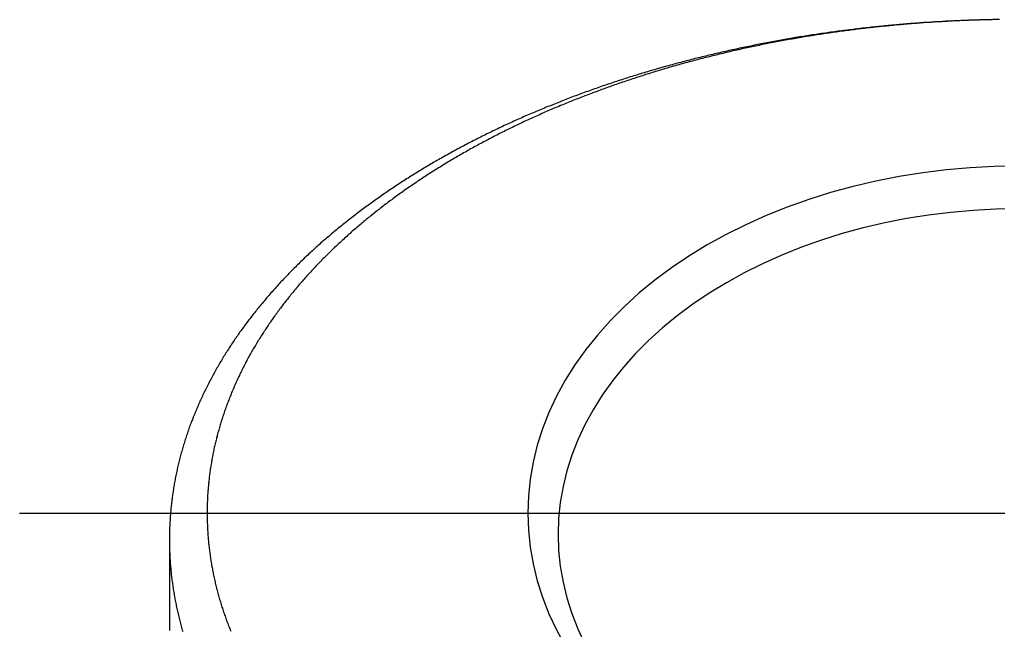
# Model space of a CAD drawing. Extents: x -9.8 to 79.6, y -19.1 to 54.9.
# Drawn here: x 53.16 to 66.13, y 44.81 to 52.91 of the extents above; entities that cross this region are included whole.
import ezdxf

# ---------------------------------------------------------------- set-up
doc = ezdxf.new("R2010")
doc.units = 0
doc.linetypes.add('CENTER', pattern=[50.8, 31.75, -6.35, 6.35, -6.35])
doc.layers.get('0').update_dxf_attribs({"linetype": 'CONTINUOUS'})
doc.layers.add('CENTER', color=1, linetype='CENTER')

msp = doc.modelspace()

# ---------------------------------------------------------------- linework, layer by layer
at = {"color": 7, "linetype": 'CONTINUOUS'}
msp.add_line((55.149, 46.015), (55.149, 44.813), dxfattribs=at)
at = {"color": 7}
for points in [[(66.138, 52.908, 0), (66.113, 52.907, 0), (66.088, 52.907, 0), (66.063, 52.907, 0), (66.038, 52.906, 0), (66.013, 52.906, 0), (65.988, 52.905, 0), (65.963, 52.904, 0), (65.939, 52.904, 0), (65.914, 52.903, 0), (65.889, 52.903, 0), (65.864, 52.902, 0), (65.839, 52.901, 0), (65.814, 52.9, 0), (65.789, 52.899, 0), (65.764, 52.899, 0), (65.74, 52.898, 0), (65.715, 52.897, 0), (65.69, 52.896, 0), (65.665, 52.895, 0), (65.64, 52.894, 0), (65.615, 52.893, 0), (65.591, 52.892, 0), (65.566, 52.891, 0), (65.541, 52.889, 0), (65.516, 52.888, 0), (65.491, 52.887, 0), (65.466, 52.886, 0), (65.442, 52.885, 0), (65.417, 52.883, 0), (65.392, 52.882, 0), (65.367, 52.88, 0), (65.342, 52.879, 0), (65.317, 52.878, 0), (65.293, 52.876, 0), (65.268, 52.875, 0), (65.243, 52.873, 0), (65.218, 52.871, 0), (65.194, 52.87, 0), (65.169, 52.868, 0), (65.144, 52.867, 0), (65.119, 52.865, 0), (65.094, 52.863, 0), (65.07, 52.861, 0), (65.045, 52.859, 0), (65.02, 52.858, 0), (64.996, 52.856, 0), (64.971, 52.854, 0), (64.946, 52.852, 0), (64.921, 52.85, 0), (64.897, 52.848, 0), (64.872, 52.846, 0), (64.847, 52.844, 0), (64.822, 52.842, 0), (64.798, 52.839, 0), (64.773, 52.837, 0), (64.748, 52.835, 0), (64.724, 52.833, 0), (64.699, 52.83, 0), (64.674, 52.828, 0), (64.65, 52.826, 0), (64.625, 52.823, 0), (64.6, 52.821, 0), (64.576, 52.818, 0), (64.551, 52.816, 0), (64.526, 52.813, 0), (64.502, 52.811, 0), (64.477, 52.808, 0), (64.453, 52.806, 0), (64.428, 52.803, 0), (64.403, 52.8, 0), (64.379, 52.797, 0), (64.354, 52.795, 0), (64.33, 52.792, 0), (64.305, 52.789, 0), (64.281, 52.786, 0), (64.256, 52.783, 0), (64.231, 52.78, 0), (64.207, 52.777, 0), (64.182, 52.774, 0), (64.158, 52.771, 0), (64.133, 52.768, 0), (64.109, 52.765, 0), (64.084, 52.762, 0), (64.06, 52.759, 0), (64.035, 52.756, 0), (64.011, 52.752, 0), (63.986, 52.749, 0), (63.962, 52.746, 0), (63.938, 52.742, 0), (63.913, 52.739, 0), (63.889, 52.736, 0), (63.864, 52.732, 0), (63.84, 52.729, 0), (63.816, 52.725, 0), (63.791, 52.722, 0), (63.767, 52.718, 0), (63.742, 52.715, 0), (63.718, 52.711, 0), (63.694, 52.707, 0), (63.669, 52.704, 0), (63.645, 52.7, 0), (63.621, 52.696, 0), (63.596, 52.692, 0), (63.572, 52.688, 0), (63.548, 52.684, 0), (63.523, 52.681, 0), (63.499, 52.677, 0), (63.475, 52.673, 0), (63.451, 52.669, 0), (63.427, 52.665, 0), (63.402, 52.66, 0), (63.378, 52.656, 0), (63.354, 52.652, 0), (63.33, 52.648, 0), (63.306, 52.644, 0), (63.281, 52.64, 0), (63.257, 52.635, 0), (63.233, 52.631, 0), (63.209, 52.627, 0), (63.185, 52.622, 0), (63.161, 52.618, 0), (63.137, 52.613, 0), (63.113, 52.609, 0), (63.089, 52.604, 0), (63.065, 52.6, 0), (63.04, 52.595, 0), (63.016, 52.591, 0), (62.992, 52.586, 0), (62.968, 52.581, 0), (62.944, 52.577, 0), (62.92, 52.572, 0), (62.896, 52.567, 0), (62.873, 52.562, 0), (62.849, 52.557, 0), (62.825, 52.552, 0), (62.801, 52.547, 0), (62.777, 52.542, 0), (62.753, 52.538, 0), (62.729, 52.532, 0), (62.705, 52.527, 0), (62.681, 52.522, 0), (62.657, 52.517, 0), (62.634, 52.512, 0), (62.61, 52.507, 0), (62.586, 52.502, 0), (62.562, 52.496, 0), (62.538, 52.491, 0), (62.515, 52.486, 0), (62.491, 52.48, 0), (62.467, 52.475, 0), (62.444, 52.469, 0), (62.42, 52.464, 0), (62.396, 52.458, 0), (62.373, 52.453, 0), (62.349, 52.447, 0), (62.325, 52.442, 0), (62.302, 52.436, 0), (62.278, 52.43, 0), (62.255, 52.425, 0), (62.231, 52.419, 0), (62.207, 52.413, 0), (62.184, 52.407, 0), (62.16, 52.401, 0), (62.137, 52.396, 0), (62.113, 52.39, 0), (62.09, 52.384, 0), (62.066, 52.378, 0), (62.043, 52.372, 0), (62.02, 52.366, 0), (61.996, 52.36, 0), (61.973, 52.353, 0), (61.949, 52.347, 0), (61.926, 52.341, 0), (61.903, 52.335, 0), (61.879, 52.329, 0), (61.856, 52.322, 0), (61.833, 52.316, 0), (61.809, 52.31, 0), (61.786, 52.303, 0), (61.763, 52.297, 0), (61.74, 52.291, 0), (61.717, 52.284, 0), (61.693, 52.278, 0), (61.67, 52.271, 0), (61.647, 52.264, 0), (61.624, 52.258, 0), (61.601, 52.251, 0), (61.578, 52.244, 0), (61.554, 52.238, 0), (61.531, 52.231, 0), (61.508, 52.224, 0), (61.485, 52.217, 0), (61.462, 52.21, 0), (61.439, 52.203, 0), (61.416, 52.197, 0), (61.393, 52.19, 0), (61.37, 52.183, 0), (61.348, 52.175, 0), (61.325, 52.168, 0), (61.302, 52.161, 0), (61.279, 52.154, 0), (61.256, 52.147, 0), (61.233, 52.14, 0), (61.211, 52.133, 0), (61.188, 52.125, 0), (61.165, 52.118, 0), (61.142, 52.111, 0), (61.12, 52.103, 0), (61.097, 52.096, 0), (61.074, 52.088, 0), (61.051, 52.081, 0), (61.029, 52.073, 0), (61.006, 52.066, 0), (60.984, 52.058, 0), (60.961, 52.051, 0), (60.938, 52.043, 0), (60.916, 52.035, 0), (60.893, 52.028, 0), (60.871, 52.02, 0), (60.848, 52.012, 0), (60.826, 52.004, 0), (60.803, 51.996, 0), (60.781, 51.989, 0), (60.759, 51.98, 0), (60.736, 51.973, 0), (60.714, 51.965, 0), (60.692, 51.956, 0), (60.669, 51.949, 0), (60.647, 51.94, 0), (60.625, 51.932, 0), (60.603, 51.924, 0), (60.58, 51.916, 0), (60.558, 51.908, 0), (60.536, 51.899, 0), (60.514, 51.891, 0), (60.492, 51.883, 0), (60.47, 51.874, 0), (60.448, 51.866, 0), (60.426, 51.858, 0), (60.404, 51.849, 0), (60.382, 51.84, 0), (60.36, 51.832, 0), (60.338, 51.823, 0), (60.316, 51.815, 0), (60.294, 51.806, 0), (60.272, 51.797, 0), (60.25, 51.789, 0), (60.228, 51.78, 0), (60.206, 51.771, 0), (60.185, 51.762, 0), (60.163, 51.754, 0), (60.141, 51.745, 0), (60.12, 51.736, 0), (60.098, 51.727, 0), (60.076, 51.718, 0), (60.055, 51.709, 0), (60.033, 51.7, 0), (60.011, 51.691, 0), (59.99, 51.681, 0), (59.968, 51.672, 0), (59.947, 51.663, 0), (59.925, 51.654, 0), (59.904, 51.645, 0), (59.883, 51.635, 0), (59.861, 51.626, 0), (59.84, 51.617, 0), (59.819, 51.607, 0), (59.797, 51.598, 0), (59.776, 51.588, 0), (59.755, 51.579, 0), (59.734, 51.569, 0), (59.712, 51.56, 0), (59.691, 51.55, 0), (59.67, 51.54, 0), (59.649, 51.531, 0), (59.628, 51.521, 0), (59.607, 51.511, 0), (59.586, 51.502, 0), (59.565, 51.492, 0), (59.544, 51.482, 0), (59.523, 51.472, 0), (59.502, 51.462, 0), (59.481, 51.452, 0), (59.461, 51.442, 0), (59.44, 51.432, 0), (59.419, 51.422, 0), (59.398, 51.412, 0), (59.378, 51.402, 0), (59.357, 51.392, 0), (59.337, 51.382, 0), (59.316, 51.372, 0), (59.295, 51.361, 0), (59.275, 51.351, 0), (59.254, 51.341, 0), (59.234, 51.33, 0), (59.213, 51.32, 0), (59.193, 51.31, 0), (59.173, 51.299, 0), (59.152, 51.289, 0), (59.132, 51.278, 0), (59.112, 51.268, 0), (59.092, 51.257, 0), (59.071, 51.247, 0), (59.051, 51.236, 0), (59.031, 51.225, 0), (59.011, 51.215, 0), (58.991, 51.204, 0), (58.971, 51.193, 0), (58.951, 51.182, 0), (58.931, 51.172, 0), (58.911, 51.161, 0), (58.891, 51.15, 0), (58.871, 51.139, 0), (58.852, 51.128, 0), (58.832, 51.117, 0), (58.812, 51.106, 0), (58.792, 51.095, 0), (58.773, 51.084, 0), (58.753, 51.072, 0), (58.733, 51.061, 0), (58.714, 51.05, 0), (58.694, 51.039, 0), (58.675, 51.028, 0), (58.655, 51.017, 0), (58.636, 51.005, 0), (58.617, 50.994, 0), (58.597, 50.982, 0), (58.578, 50.971, 0), (58.559, 50.96, 0), (58.539, 50.948, 0), (58.52, 50.937, 0), (58.501, 50.925, 0), (58.482, 50.913, 0), (58.463, 50.902, 0), (58.444, 50.89, 0), (58.425, 50.879, 0), (58.406, 50.867, 0), (58.387, 50.855, 0), (58.368, 50.843, 0), (58.349, 50.832, 0), (58.331, 50.82, 0), (58.312, 50.808, 0), (58.293, 50.796, 0), (58.274, 50.784, 0), (58.256, 50.772, 0), (58.237, 50.76, 0), (58.219, 50.748, 0), (58.2, 50.736, 0), (58.182, 50.724, 0), (58.163, 50.712, 0), (58.145, 50.7, 0), (58.126, 50.688, 0), (58.108, 50.675, 0), (58.09, 50.663, 0), (58.072, 50.651, 0), (58.053, 50.639, 0), (58.035, 50.626, 0), (58.017, 50.614, 0), (57.999, 50.602, 0), (57.981, 50.589, 0), (57.963, 50.577, 0), (57.945, 50.564, 0), (57.927, 50.552, 0), (57.909, 50.539, 0), (57.892, 50.526, 0), (57.874, 50.514, 0), (57.856, 50.501, 0), (57.839, 50.489, 0), (57.821, 50.476, 0), (57.803, 50.463, 0), (57.786, 50.45, 0), (57.768, 50.438, 0), (57.751, 50.425, 0), (57.733, 50.412, 0), (57.716, 50.399, 0), (57.699, 50.386, 0), (57.681, 50.373, 0), (57.664, 50.36, 0), (57.647, 50.347, 0), (57.63, 50.334, 0), (57.613, 50.321, 0), (57.596, 50.308, 0), (57.579, 50.295, 0), (57.562, 50.282, 0), (57.545, 50.268, 0), (57.528, 50.255, 0), (57.511, 50.242, 0), (57.494, 50.229, 0), (57.477, 50.215, 0), (57.461, 50.202, 0), (57.444, 50.188, 0), (57.428, 50.175, 0), (57.411, 50.162, 0), (57.395, 50.148, 0), (57.378, 50.135, 0), (57.362, 50.121, 0), (57.345, 50.108, 0), (57.329, 50.094, 0), (57.313, 50.08, 0), (57.297, 50.067, 0), (57.28, 50.053, 0), (57.264, 50.039, 0), (57.248, 50.026, 0), (57.232, 50.012, 0), (57.216, 49.998, 0), (57.2, 49.984, 0), (57.184, 49.97, 0), (57.168, 49.956, 0), (57.153, 49.943, 0), (57.137, 49.929, 0), (57.121, 49.915, 0), (57.106, 49.901, 0), (57.09, 49.887, 0), (57.075, 49.873, 0), (57.059, 49.858, 0), (57.044, 49.844, 0), (57.028, 49.83, 0), (57.013, 49.816, 0), (56.998, 49.802, 0), (56.982, 49.788, 0), (56.967, 49.773, 0), (56.952, 49.759, 0), (56.937, 49.745, 0), (56.922, 49.73, 0), (56.907, 49.716, 0), (56.892, 49.701, 0), (56.877, 49.687, 0), (56.862, 49.672, 0), (56.847, 49.658, 0), (56.833, 49.643, 0), (56.818, 49.629, 0), (56.803, 49.614, 0), (56.789, 49.6, 0), (56.774, 49.585, 0), (56.76, 49.57, 0), (56.745, 49.556, 0), (56.731, 49.541, 0), (56.717, 49.526, 0), (56.703, 49.511, 0), (56.688, 49.496, 0), (56.674, 49.481, 0), (56.66, 49.467, 0), (56.646, 49.452, 0), (56.632, 49.437, 0), (56.618, 49.422, 0), (56.604, 49.407, 0), (56.59, 49.392, 0), (56.577, 49.377, 0), (56.563, 49.362, 0), (56.549, 49.346, 0), (56.536, 49.331, 0), (56.522, 49.316, 0), (56.509, 49.301, 0), (56.495, 49.286, 0), (56.482, 49.27, 0), (56.469, 49.255, 0), (56.455, 49.24, 0), (56.442, 49.224, 0), (56.429, 49.209, 0), (56.416, 49.194, 0), (56.403, 49.178, 0), (56.39, 49.163, 0), (56.377, 49.147, 0), (56.364, 49.132, 0), (56.351, 49.116, 0), (56.339, 49.101, 0), (56.326, 49.085, 0), (56.313, 49.069, 0), (56.301, 49.054, 0), (56.288, 49.038, 0), (56.276, 49.023, 0), (56.263, 49.007, 0), (56.251, 48.991, 0), (56.239, 48.975, 0), (56.226, 48.959, 0), (56.214, 48.944, 0), (56.202, 48.928, 0), (56.19, 48.912, 0), (56.178, 48.896, 0), (56.166, 48.88, 0), (56.154, 48.864, 0), (56.143, 48.848, 0), (56.131, 48.832, 0), (56.119, 48.816, 0), (56.108, 48.8, 0), (56.096, 48.784, 0), (56.084, 48.768, 0), (56.073, 48.752, 0), (56.062, 48.736, 0), (56.05, 48.719, 0), (56.039, 48.703, 0), (56.028, 48.687, 0), (56.017, 48.671, 0), (56.006, 48.654, 0), (55.995, 48.638, 0), (55.984, 48.622, 0), (55.973, 48.605, 0), (55.962, 48.589, 0), (55.952, 48.573, 0), (55.941, 48.556, 0), (55.93, 48.54, 0), (55.92, 48.523, 0), (55.909, 48.507, 0), (55.899, 48.49, 0), (55.889, 48.474, 0), (55.878, 48.457, 0), (55.868, 48.441, 0), (55.858, 48.424, 0), (55.848, 48.408, 0), (55.838, 48.391, 0), (55.828, 48.374, 0), (55.818, 48.358, 0), (55.808, 48.341, 0), (55.799, 48.324, 0), (55.789, 48.308, 0), (55.779, 48.291, 0), (55.77, 48.274, 0), (55.761, 48.257, 0), (55.751, 48.24, 0), (55.742, 48.224, 0), (55.733, 48.207, 0), (55.723, 48.19, 0), (55.714, 48.173, 0), (55.705, 48.156, 0), (55.696, 48.139, 0), (55.687, 48.122, 0), (55.678, 48.105, 0), (55.67, 48.088, 0), (55.661, 48.071, 0), (55.652, 48.054, 0), (55.644, 48.037, 0), (55.635, 48.02, 0), (55.627, 48.003, 0), (55.618, 47.986, 0), (55.61, 47.969, 0), (55.602, 47.952, 0), (55.594, 47.935, 0), (55.586, 47.918, 0), (55.578, 47.9, 0), (55.57, 47.883, 0), (55.562, 47.866, 0), (55.554, 47.849, 0), (55.546, 47.832, 0), (55.539, 47.814, 0), (55.531, 47.797, 0), (55.524, 47.78, 0), (55.516, 47.763, 0), (55.509, 47.745, 0), (55.502, 47.728, 0), (55.494, 47.711, 0), (55.487, 47.693, 0), (55.48, 47.676, 0), (55.473, 47.658, 0), (55.466, 47.641, 0), (55.459, 47.624, 0), (55.453, 47.606, 0), (55.446, 47.589, 0), (55.439, 47.571, 0), (55.433, 47.554, 0), (55.426, 47.536, 0), (55.42, 47.519, 0), (55.413, 47.501, 0), (55.407, 47.484, 0), (55.401, 47.466, 0), (55.395, 47.449, 0), (55.389, 47.431, 0), (55.383, 47.414, 0), (55.377, 47.396, 0), (55.371, 47.378, 0), (55.365, 47.361, 0), (55.36, 47.343, 0), (55.354, 47.326, 0), (55.349, 47.308, 0), (55.343, 47.29, 0), (55.338, 47.273, 0), (55.332, 47.255, 0), (55.327, 47.237, 0), (55.322, 47.22, 0), (55.317, 47.202, 0), (55.312, 47.184, 0), (55.307, 47.166, 0), (55.302, 47.149, 0), (55.297, 47.131, 0), (55.292, 47.113, 0), (55.288, 47.096, 0), (55.283, 47.078, 0), (55.279, 47.06, 0), (55.275, 47.042, 0), (55.27, 47.024, 0), (55.266, 47.007, 0), (55.262, 46.989, 0), (55.258, 46.971, 0), (55.254, 46.953, 0), (55.25, 46.935, 0), (55.246, 46.917, 0), (55.242, 46.9, 0), (55.238, 46.882, 0), (55.234, 46.864, 0), (55.231, 46.846, 0), (55.227, 46.828, 0), (55.224, 46.81, 0), (55.221, 46.792, 0), (55.217, 46.775, 0), (55.214, 46.757, 0), (55.211, 46.739, 0), (55.208, 46.721, 0), (55.205, 46.703, 0), (55.202, 46.685, 0), (55.199, 46.667, 0), (55.197, 46.649, 0), (55.194, 46.631, 0), (55.191, 46.613, 0), (55.189, 46.595, 0), (55.187, 46.578, 0), (55.184, 46.559, 0), (55.182, 46.542, 0), (55.18, 46.524, 0), (55.178, 46.506, 0), (55.175, 46.488, 0), (55.173, 46.47, 0), (55.172, 46.452, 0), (55.17, 46.434, 0), (55.168, 46.416, 0), (55.166, 46.398, 0), (55.165, 46.38, 0), (55.163, 46.362, 0), (55.162, 46.344, 0), (55.16, 46.326, 0), (55.159, 46.308, 0), (55.158, 46.29, 0), (55.157, 46.272, 0), (55.156, 46.254, 0), (55.155, 46.236, 0), (55.154, 46.218, 0), (55.153, 46.2, 0), (55.152, 46.182, 0), (55.152, 46.164, 0), (55.151, 46.146, 0), (55.15, 46.128, 0), (55.15, 46.11, 0), (55.15, 46.092, 0), (55.149, 46.074, 0), (55.149, 46.056, 0), (55.149, 46.038, 0), (55.149, 46.02, 0), (55.149, 46.002, 0), (55.149, 45.984, 0), (55.149, 45.966, 0), (55.15, 45.948, 0), (55.15, 45.93, 0), (55.15, 45.912, 0), (55.151, 45.894, 0), (55.151, 45.876, 0), (55.152, 45.858, 0), (55.153, 45.84, 0), (55.153, 45.822, 0), (55.154, 45.804, 0), (55.155, 45.786, 0), (55.156, 45.768, 0), (55.157, 45.75, 0), (55.158, 45.732, 0), (55.16, 45.714, 0), (55.161, 45.696, 0), (55.162, 45.678, 0), (55.164, 45.66, 0), (55.166, 45.642, 0), (55.167, 45.624, 0), (55.169, 45.606, 0), (55.171, 45.588, 0), (55.172, 45.57, 0), (55.174, 45.552, 0), (55.176, 45.534, 0), (55.178, 45.516, 0), (55.181, 45.498, 0), (55.183, 45.48, 0), (55.185, 45.462, 0), (55.188, 45.444, 0), (55.19, 45.426, 0), (55.193, 45.408, 0), (55.195, 45.39, 0), (55.198, 45.372, 0), (55.201, 45.354, 0), (55.204, 45.336, 0), (55.207, 45.318, 0), (55.21, 45.3, 0), (55.213, 45.282, 0), (55.216, 45.264, 0), (55.219, 45.246, 0), (55.222, 45.228, 0), (55.226, 45.21, 0), (55.229, 45.192, 0), (55.233, 45.174, 0), (55.237, 45.156, 0), (55.24, 45.138, 0), (55.244, 45.12, 0), (55.248, 45.103, 0), (55.252, 45.085, 0), (55.256, 45.067, 0), (55.26, 45.049, 0), (55.264, 45.031, 0), (55.269, 45.013, 0), (55.273, 44.995, 0), (55.277, 44.977, 0), (55.282, 44.959, 0), (55.286, 44.941, 0), (55.291, 44.923, 0), (55.296, 44.906, 0), (55.3, 44.888, 0), (55.305, 44.87, 0), (55.31, 44.852, 0), (55.315, 44.834, 0), (55.32, 44.816, 0), (55.326, 44.798, 0)], [(66.148, 52.908, 0), (66.124, 52.907, 0), (66.1, 52.907, 0), (66.076, 52.907, 0), (66.052, 52.906, 0), (66.028, 52.906, 0), (66.004, 52.905, 0), (65.98, 52.905, 0), (65.956, 52.904, 0), (65.932, 52.903, 0), (65.909, 52.903, 0), (65.885, 52.902, 0), (65.861, 52.901, 0), (65.837, 52.901, 0), (65.813, 52.9, 0), (65.789, 52.899, 0), (65.765, 52.898, 0), (65.741, 52.897, 0), (65.717, 52.896, 0), (65.693, 52.895, 0), (65.669, 52.895, 0), (65.646, 52.894, 0), (65.622, 52.892, 0), (65.598, 52.891, 0), (65.574, 52.89, 0), (65.55, 52.889, 0), (65.526, 52.888, 0), (65.502, 52.887, 0), (65.478, 52.886, 0), (65.455, 52.884, 0), (65.431, 52.883, 0), (65.407, 52.882, 0), (65.383, 52.88, 0), (65.359, 52.879, 0), (65.335, 52.877, 0), (65.312, 52.876, 0), (65.288, 52.874, 0), (65.264, 52.873, 0), (65.24, 52.871, 0), (65.216, 52.87, 0), (65.192, 52.868, 0), (65.169, 52.867, 0), (65.145, 52.865, 0), (65.121, 52.863, 0), (65.097, 52.861, 0), (65.073, 52.86, 0), (65.05, 52.858, 0), (65.026, 52.856, 0), (65.002, 52.854, 0), (64.978, 52.852, 0), (64.954, 52.85, 0), (64.931, 52.848, 0), (64.907, 52.846, 0), (64.883, 52.844, 0), (64.859, 52.842, 0), (64.836, 52.84, 0), (64.812, 52.838, 0), (64.788, 52.836, 0), (64.765, 52.834, 0), (64.741, 52.831, 0), (64.717, 52.829, 0), (64.694, 52.827, 0), (64.67, 52.824, 0), (64.646, 52.822, 0), (64.623, 52.82, 0), (64.599, 52.817, 0), (64.575, 52.815, 0), (64.552, 52.812, 0), (64.528, 52.81, 0), (64.504, 52.807, 0), (64.481, 52.804, 0), (64.457, 52.802, 0), (64.433, 52.799, 0), (64.41, 52.797, 0), (64.386, 52.794, 0), (64.362, 52.791, 0), (64.339, 52.788, 0), (64.315, 52.785, 0), (64.292, 52.783, 0), (64.268, 52.78, 0), (64.245, 52.777, 0), (64.221, 52.774, 0), (64.198, 52.771, 0), (64.174, 52.768, 0), (64.15, 52.765, 0), (64.127, 52.762, 0), (64.103, 52.759, 0), (64.08, 52.755, 0), (64.056, 52.752, 0), (64.033, 52.749, 0), (64.01, 52.746, 0), (63.986, 52.742, 0), (63.962, 52.739, 0), (63.939, 52.736, 0), (63.916, 52.733, 0), (63.892, 52.729, 0), (63.869, 52.726, 0), (63.845, 52.722, 0), (63.822, 52.719, 0), (63.799, 52.715, 0), (63.775, 52.712, 0), (63.752, 52.708, 0), (63.728, 52.704, 0), (63.705, 52.701, 0), (63.682, 52.697, 0), (63.658, 52.693, 0), (63.635, 52.69, 0), (63.612, 52.686, 0), (63.589, 52.682, 0), (63.565, 52.678, 0), (63.542, 52.674, 0), (63.519, 52.67, 0), (63.495, 52.666, 0), (63.472, 52.662, 0), (63.449, 52.658, 0), (63.426, 52.654, 0), (63.403, 52.65, 0), (63.38, 52.646, 0), (63.356, 52.642, 0), (63.333, 52.638, 0), (63.31, 52.633, 0), (63.287, 52.629, 0), (63.264, 52.625, 0), (63.24, 52.621, 0), (63.217, 52.616, 0), (63.194, 52.612, 0), (63.171, 52.608, 0), (63.148, 52.603, 0), (63.125, 52.599, 0), (63.102, 52.594, 0), (63.079, 52.59, 0), (63.056, 52.585, 0), (63.033, 52.58, 0), (63.01, 52.576, 0), (62.987, 52.571, 0), (62.964, 52.566, 0), (62.941, 52.562, 0), (62.918, 52.557, 0), (62.895, 52.552, 0), (62.872, 52.547, 0), (62.849, 52.542, 0), (62.827, 52.538, 0), (62.804, 52.533, 0), (62.781, 52.528, 0), (62.758, 52.523, 0), (62.735, 52.518, 0), (62.712, 52.513, 0), (62.69, 52.508, 0), (62.667, 52.502, 0), (62.644, 52.497, 0), (62.621, 52.492, 0), (62.598, 52.487, 0), (62.576, 52.481, 0), (62.553, 52.476, 0), (62.53, 52.471, 0), (62.508, 52.466, 0), (62.485, 52.46, 0), (62.462, 52.455, 0), (62.44, 52.449, 0), (62.417, 52.444, 0), (62.394, 52.438, 0), (62.372, 52.433, 0), (62.349, 52.427, 0), (62.327, 52.422, 0), (62.304, 52.416, 0), (62.282, 52.41, 0), (62.259, 52.405, 0), (62.236, 52.399, 0), (62.214, 52.393, 0), (62.191, 52.387, 0), (62.169, 52.382, 0), (62.147, 52.376, 0), (62.124, 52.37, 0), (62.102, 52.364, 0), (62.079, 52.358, 0), (62.057, 52.352, 0), (62.035, 52.346, 0), (62.012, 52.34, 0), (61.99, 52.334, 0), (61.968, 52.328, 0), (61.945, 52.321, 0), (61.923, 52.315, 0), (61.901, 52.309, 0), (61.879, 52.303, 0), (61.856, 52.296, 0), (61.834, 52.29, 0), (61.812, 52.284, 0), (61.79, 52.277, 0), (61.768, 52.271, 0), (61.746, 52.264, 0), (61.723, 52.258, 0), (61.701, 52.252, 0), (61.679, 52.245, 0), (61.657, 52.238, 0), (61.635, 52.232, 0), (61.613, 52.225, 0), (61.591, 52.218, 0), (61.569, 52.212, 0), (61.547, 52.205, 0), (61.525, 52.198, 0), (61.503, 52.191, 0), (61.481, 52.184, 0), (61.459, 52.178, 0), (61.438, 52.171, 0), (61.416, 52.164, 0), (61.394, 52.157, 0), (61.372, 52.15, 0), (61.35, 52.143, 0), (61.329, 52.136, 0), (61.307, 52.129, 0), (61.285, 52.121, 0), (61.263, 52.114, 0), (61.242, 52.107, 0), (61.22, 52.1, 0), (61.198, 52.093, 0), (61.177, 52.085, 0), (61.155, 52.078, 0), (61.134, 52.071, 0), (61.112, 52.063, 0), (61.09, 52.056, 0), (61.069, 52.048, 0), (61.047, 52.041, 0), (61.026, 52.033, 0), (61.005, 52.026, 0), (60.983, 52.018, 0), (60.962, 52.011, 0), (60.94, 52.003, 0), (60.919, 51.995, 0), (60.898, 51.987, 0), (60.876, 51.98, 0), (60.855, 51.972, 0), (60.834, 51.964, 0), (60.812, 51.956, 0), (60.791, 51.948, 0), (60.77, 51.94, 0), (60.749, 51.932, 0), (60.728, 51.925, 0), (60.706, 51.916, 0), (60.685, 51.908, 0), (60.664, 51.9, 0), (60.643, 51.892, 0), (60.622, 51.884, 0), (60.601, 51.876, 0), (60.58, 51.868, 0), (60.559, 51.859, 0), (60.538, 51.851, 0), (60.517, 51.843, 0), (60.496, 51.834, 0), (60.475, 51.826, 0), (60.455, 51.818, 0), (60.434, 51.809, 0), (60.413, 51.801, 0), (60.392, 51.792, 0), (60.371, 51.784, 0), (60.351, 51.775, 0), (60.33, 51.767, 0), (60.309, 51.758, 0), (60.289, 51.749, 0), (60.268, 51.741, 0), (60.247, 51.732, 0), (60.227, 51.723, 0), (60.206, 51.714, 0), (60.186, 51.706, 0), (60.165, 51.697, 0), (60.145, 51.688, 0), (60.124, 51.679, 0), (60.104, 51.67, 0), (60.084, 51.661, 0), (60.063, 51.652, 0), (60.043, 51.643, 0), (60.023, 51.634, 0), (60.002, 51.625, 0), (59.982, 51.615, 0), (59.962, 51.606, 0), (59.942, 51.597, 0), (59.922, 51.588, 0), (59.901, 51.579, 0), (59.881, 51.569, 0), (59.861, 51.56, 0), (59.841, 51.551, 0), (59.821, 51.541, 0), (59.801, 51.532, 0), (59.781, 51.522, 0), (59.761, 51.513, 0), (59.742, 51.503, 0), (59.722, 51.494, 0), (59.702, 51.484, 0), (59.682, 51.475, 0), (59.662, 51.465, 0), (59.643, 51.455, 0), (59.623, 51.446, 0), (59.603, 51.436, 0), (59.584, 51.426, 0), (59.564, 51.416, 0), (59.544, 51.406, 0), (59.525, 51.397, 0), (59.505, 51.387, 0), (59.486, 51.377, 0), (59.467, 51.367, 0), (59.447, 51.357, 0), (59.428, 51.347, 0), (59.408, 51.337, 0), (59.389, 51.327, 0), (59.37, 51.316, 0), (59.351, 51.306, 0), (59.331, 51.296, 0), (59.312, 51.286, 0), (59.293, 51.276, 0), (59.274, 51.265, 0), (59.255, 51.255, 0), (59.236, 51.245, 0), (59.217, 51.234, 0), (59.198, 51.224, 0), (59.179, 51.214, 0), (59.16, 51.203, 0), (59.141, 51.193, 0), (59.122, 51.182, 0), (59.103, 51.172, 0), (59.085, 51.161, 0), (59.066, 51.15, 0), (59.047, 51.14, 0), (59.029, 51.129, 0), (59.01, 51.118, 0), (58.992, 51.108, 0), (58.973, 51.097, 0), (58.954, 51.086, 0), (58.936, 51.075, 0), (58.917, 51.065, 0), (58.899, 51.054, 0), (58.881, 51.043, 0), (58.862, 51.032, 0), (58.844, 51.021, 0), (58.826, 51.01, 0), (58.808, 50.999, 0), (58.789, 50.988, 0), (58.771, 50.977, 0), (58.753, 50.965, 0), (58.735, 50.954, 0), (58.717, 50.943, 0), (58.699, 50.932, 0), (58.681, 50.921, 0), (58.663, 50.909, 0), (58.645, 50.898, 0), (58.628, 50.887, 0), (58.61, 50.876, 0), (58.592, 50.864, 0), (58.574, 50.853, 0), (58.557, 50.841, 0), (58.539, 50.83, 0), (58.522, 50.818, 0), (58.504, 50.807, 0), (58.486, 50.795, 0), (58.469, 50.784, 0), (58.452, 50.772, 0), (58.434, 50.76, 0), (58.417, 50.749, 0), (58.4, 50.737, 0), (58.382, 50.725, 0), (58.365, 50.713, 0), (58.348, 50.702, 0), (58.331, 50.69, 0), (58.313, 50.678, 0), (58.296, 50.666, 0), (58.279, 50.654, 0), (58.262, 50.642, 0), (58.245, 50.63, 0), (58.229, 50.618, 0), (58.212, 50.606, 0), (58.195, 50.594, 0), (58.178, 50.582, 0), (58.161, 50.57, 0), (58.145, 50.558, 0), (58.128, 50.546, 0), (58.111, 50.533, 0), (58.095, 50.521, 0), (58.078, 50.509, 0), (58.062, 50.497, 0), (58.045, 50.484, 0), (58.029, 50.472, 0), (58.013, 50.46, 0), (57.996, 50.447, 0), (57.98, 50.435, 0), (57.964, 50.422, 0), (57.948, 50.41, 0), (57.932, 50.397, 0), (57.916, 50.385, 0), (57.9, 50.372, 0), (57.883, 50.36, 0), (57.868, 50.347, 0), (57.852, 50.334, 0), (57.836, 50.322, 0), (57.82, 50.309, 0), (57.804, 50.296, 0), (57.788, 50.283, 0), (57.773, 50.271, 0), (57.757, 50.258, 0), (57.742, 50.245, 0), (57.726, 50.232, 0), (57.711, 50.219, 0), (57.695, 50.206, 0), (57.68, 50.193, 0), (57.664, 50.18, 0), (57.649, 50.167, 0), (57.634, 50.154, 0), (57.618, 50.141, 0), (57.603, 50.128, 0), (57.588, 50.115, 0), (57.573, 50.102, 0), (57.558, 50.089, 0), (57.543, 50.075, 0), (57.528, 50.062, 0), (57.513, 50.049, 0), (57.498, 50.035, 0), (57.484, 50.022, 0), (57.469, 50.009, 0), (57.454, 49.995, 0), (57.44, 49.982, 0), (57.425, 49.969, 0), (57.41, 49.955, 0), (57.396, 49.942, 0), (57.382, 49.928, 0), (57.367, 49.915, 0), (57.353, 49.901, 0), (57.338, 49.887, 0), (57.324, 49.874, 0), (57.31, 49.86, 0), (57.296, 49.846, 0), (57.282, 49.833, 0), (57.268, 49.819, 0), (57.254, 49.805, 0), (57.24, 49.791, 0), (57.226, 49.778, 0), (57.212, 49.764, 0), (57.198, 49.75, 0), (57.184, 49.736, 0), (57.171, 49.722, 0), (57.157, 49.708, 0), (57.143, 49.694, 0), (57.13, 49.68, 0), (57.116, 49.666, 0), (57.103, 49.652, 0), (57.089, 49.638, 0), (57.076, 49.624, 0), (57.063, 49.61, 0), (57.05, 49.596, 0), (57.036, 49.581, 0), (57.023, 49.567, 0), (57.01, 49.553, 0), (56.997, 49.539, 0), (56.984, 49.525, 0), (56.971, 49.51, 0), (56.958, 49.496, 0), (56.945, 49.481, 0), (56.933, 49.467, 0), (56.92, 49.453, 0), (56.907, 49.438, 0), (56.895, 49.424, 0), (56.882, 49.409, 0), (56.87, 49.395, 0), (56.857, 49.38, 0), (56.845, 49.365, 0), (56.832, 49.351, 0), (56.82, 49.336, 0), (56.808, 49.322, 0), (56.796, 49.307, 0), (56.783, 49.292, 0), (56.772, 49.278, 0), (56.76, 49.263, 0), (56.748, 49.248, 0), (56.736, 49.233, 0), (56.724, 49.218, 0), (56.712, 49.203, 0), (56.7, 49.189, 0), (56.689, 49.174, 0), (56.677, 49.159, 0), (56.665, 49.144, 0), (56.654, 49.129, 0), (56.642, 49.114, 0), (56.631, 49.099, 0), (56.62, 49.084, 0), (56.608, 49.069, 0), (56.597, 49.054, 0), (56.586, 49.038, 0), (56.575, 49.023, 0), (56.564, 49.008, 0), (56.553, 48.993, 0), (56.542, 48.978, 0), (56.531, 48.963, 0), (56.52, 48.947, 0), (56.51, 48.932, 0), (56.499, 48.917, 0), (56.489, 48.901, 0), (56.478, 48.886, 0), (56.467, 48.871, 0), (56.457, 48.855, 0), (56.447, 48.84, 0), (56.436, 48.825, 0), (56.426, 48.809, 0), (56.416, 48.794, 0), (56.406, 48.778, 0), (56.396, 48.763, 0), (56.386, 48.747, 0), (56.376, 48.732, 0), (56.366, 48.716, 0), (56.356, 48.701, 0), (56.346, 48.685, 0), (56.337, 48.669, 0), (56.327, 48.654, 0), (56.317, 48.638, 0), (56.308, 48.622, 0), (56.298, 48.607, 0), (56.289, 48.591, 0), (56.28, 48.575, 0), (56.27, 48.559, 0), (56.261, 48.544, 0), (56.252, 48.528, 0), (56.243, 48.512, 0), (56.234, 48.496, 0), (56.225, 48.48, 0), (56.216, 48.465, 0), (56.208, 48.449, 0), (56.199, 48.433, 0), (56.19, 48.417, 0), (56.181, 48.401, 0), (56.173, 48.385, 0), (56.164, 48.369, 0), (56.156, 48.353, 0), (56.148, 48.337, 0), (56.139, 48.321, 0), (56.131, 48.305, 0), (56.123, 48.289, 0), (56.115, 48.273, 0), (56.107, 48.257, 0), (56.099, 48.241, 0), (56.091, 48.225, 0), (56.083, 48.209, 0), (56.076, 48.192, 0), (56.068, 48.176, 0), (56.06, 48.16, 0), (56.053, 48.144, 0), (56.045, 48.128, 0), (56.038, 48.111, 0), (56.031, 48.095, 0), (56.023, 48.079, 0), (56.016, 48.063, 0), (56.009, 48.046, 0), (56.002, 48.03, 0), (55.995, 48.014, 0), (55.988, 47.997, 0), (55.981, 47.981, 0), (55.974, 47.965, 0), (55.968, 47.948, 0), (55.961, 47.932, 0), (55.954, 47.916, 0), (55.948, 47.899, 0), (55.941, 47.883, 0), (55.935, 47.866, 0), (55.929, 47.85, 0), (55.922, 47.834, 0), (55.916, 47.817, 0), (55.91, 47.801, 0), (55.904, 47.784, 0), (55.898, 47.768, 0), (55.892, 47.751, 0), (55.886, 47.735, 0), (55.88, 47.718, 0), (55.875, 47.702, 0), (55.869, 47.685, 0), (55.864, 47.668, 0), (55.858, 47.652, 0), (55.853, 47.635, 0), (55.847, 47.619, 0), (55.842, 47.602, 0), (55.837, 47.585, 0), (55.832, 47.569, 0), (55.827, 47.552, 0), (55.822, 47.536, 0), (55.817, 47.519, 0), (55.812, 47.502, 0), (55.807, 47.486, 0), (55.802, 47.469, 0), (55.798, 47.452, 0), (55.793, 47.435, 0), (55.788, 47.419, 0), (55.784, 47.402, 0), (55.78, 47.385, 0), (55.775, 47.369, 0), (55.771, 47.352, 0), (55.767, 47.335, 0), (55.763, 47.319, 0), (55.759, 47.302, 0), (55.755, 47.285, 0), (55.751, 47.268, 0), (55.747, 47.251, 0), (55.744, 47.235, 0), (55.74, 47.218, 0), (55.736, 47.201, 0), (55.733, 47.184, 0), (55.73, 47.167, 0), (55.726, 47.151, 0), (55.723, 47.134, 0), (55.72, 47.117, 0), (55.717, 47.1, 0), (55.713, 47.083, 0), (55.71, 47.066, 0), (55.707, 47.05, 0), (55.705, 47.033, 0), (55.702, 47.016, 0), (55.699, 46.999, 0), (55.696, 46.982, 0), (55.694, 46.965, 0), (55.691, 46.948, 0), (55.689, 46.932, 0), (55.687, 46.915, 0), (55.684, 46.898, 0), (55.682, 46.881, 0), (55.68, 46.864, 0), (55.678, 46.847, 0), (55.676, 46.83, 0), (55.674, 46.813, 0), (55.672, 46.796, 0), (55.67, 46.779, 0), (55.669, 46.763, 0), (55.667, 46.746, 0), (55.665, 46.729, 0), (55.664, 46.712, 0), (55.662, 46.695, 0), (55.661, 46.678, 0), (55.66, 46.661, 0), (55.658, 46.644, 0), (55.657, 46.627, 0), (55.656, 46.61, 0), (55.655, 46.593, 0), (55.654, 46.576, 0), (55.654, 46.559, 0), (55.653, 46.542, 0), (55.652, 46.526, 0), (55.651, 46.509, 0), (55.651, 46.492, 0), (55.65, 46.475, 0), (55.65, 46.458, 0), (55.65, 46.441, 0), (55.649, 46.424, 0), (55.649, 46.407, 0), (55.649, 46.39, 0), (55.649, 46.373, 0), (55.649, 46.356, 0), (55.649, 46.339, 0), (55.649, 46.322, 0), (55.65, 46.305, 0), (55.65, 46.288, 0), (55.65, 46.271, 0), (55.651, 46.255, 0), (55.651, 46.237, 0), (55.652, 46.221, 0), (55.652, 46.204, 0), (55.653, 46.187, 0), (55.654, 46.17, 0), (55.655, 46.153, 0), (55.656, 46.136, 0), (55.657, 46.119, 0), (55.658, 46.102, 0), (55.659, 46.085, 0), (55.66, 46.068, 0), (55.662, 46.051, 0), (55.663, 46.034, 0), (55.664, 46.017, 0), (55.666, 46, 0), (55.668, 45.983, 0), (55.669, 45.967, 0), (55.671, 45.95, 0), (55.673, 45.933, 0), (55.675, 45.916, 0), (55.677, 45.899, 0), (55.679, 45.882, 0), (55.681, 45.865, 0), (55.683, 45.848, 0), (55.685, 45.831, 0), (55.688, 45.814, 0), (55.69, 45.797, 0), (55.693, 45.78, 0), (55.695, 45.763, 0), (55.698, 45.746, 0), (55.7, 45.73, 0), (55.703, 45.713, 0), (55.706, 45.696, 0), (55.709, 45.679, 0), (55.712, 45.662, 0), (55.715, 45.645, 0), (55.718, 45.628, 0), (55.721, 45.611, 0), (55.725, 45.594, 0), (55.728, 45.578, 0), (55.731, 45.561, 0), (55.735, 45.544, 0), (55.739, 45.527, 0), (55.742, 45.51, 0), (55.746, 45.493, 0), (55.75, 45.476, 0), (55.754, 45.459, 0), (55.757, 45.443, 0), (55.761, 45.426, 0), (55.766, 45.409, 0), (55.77, 45.392, 0), (55.774, 45.375, 0), (55.778, 45.358, 0), (55.783, 45.341, 0), (55.787, 45.325, 0), (55.791, 45.308, 0), (55.796, 45.291, 0), (55.801, 45.274, 0), (55.806, 45.257, 0), (55.81, 45.24, 0), (55.815, 45.224, 0), (55.82, 45.207, 0), (55.825, 45.19, 0), (55.83, 45.173, 0), (55.836, 45.156, 0), (55.841, 45.139, 0), (55.846, 45.123, 0), (55.852, 45.106, 0), (55.857, 45.089, 0), (55.862, 45.072, 0), (55.868, 45.055, 0), (55.874, 45.039, 0), (55.88, 45.022, 0), (55.886, 45.005, 0), (55.891, 44.988, 0), (55.897, 44.971, 0), (55.903, 44.955, 0), (55.91, 44.938, 0), (55.916, 44.921, 0), (55.922, 44.904, 0), (55.928, 44.888, 0), (55.935, 44.871, 0), (55.941, 44.854, 0), (55.948, 44.838, 0), (55.955, 44.821, 0), (55.961, 44.804, 0)]]:
    msp.add_polyline3d(points, dxfattribs=at)
at = {"color": 7, "linetype": 'CONTINUOUS'}
for points in [[(66.399, 50.965, 0), (66.08, 50.959, 0), (65.762, 50.943, 0), (65.445, 50.915, 0), (65.131, 50.877, 0), (64.82, 50.827, 0), (64.512, 50.767, 0), (64.209, 50.696, 0), (63.911, 50.615, 0), (63.62, 50.524, 0), (63.335, 50.422, 0), (63.057, 50.311, 0), (62.788, 50.19, 0), (62.527, 50.06, 0), (62.275, 49.922, 0), (62.034, 49.774, 0), (61.803, 49.619, 0), (61.583, 49.456, 0), (61.374, 49.285, 0), (61.178, 49.107, 0), (60.994, 48.922, 0), (60.824, 48.732, 0), (60.666, 48.535, 0), (60.523, 48.334, 0), (60.394, 48.128, 0), (60.279, 47.917, 0), (60.179, 47.703, 0), (60.094, 47.486, 0), (60.024, 47.266, 0), (59.969, 47.043, 0), (59.93, 46.819, 0), (59.907, 46.594, 0), (59.899, 46.369, 0)], [(66.399, 50.399, 0), (66.1, 50.394, 0), (65.801, 50.379, 0), (65.504, 50.353, 0), (65.209, 50.316, 0), (64.917, 50.27, 0), (64.628, 50.214, 0), (64.344, 50.147, 0), (64.065, 50.071, 0), (63.791, 49.985, 0), (63.523, 49.89, 0), (63.263, 49.786, 0), (63.01, 49.672, 0), (62.765, 49.55, 0), (62.529, 49.42, 0), (62.302, 49.282, 0), (62.086, 49.136, 0), (61.879, 48.983, 0), (61.684, 48.822, 0), (61.499, 48.656, 0), (61.327, 48.482, 0), (61.167, 48.303, 0), (61.019, 48.119, 0), (60.885, 47.93, 0), (60.763, 47.737, 0), (60.656, 47.539, 0), (60.562, 47.338, 0), (60.482, 47.134, 0), (60.416, 46.928, 0), (60.365, 46.719, 0), (60.328, 46.509, 0), (60.306, 46.298, 0), (60.299, 46.086, 0)], [(59.899, 46.369, 0), (59.907, 46.143, 0), (59.93, 45.918, 0), (59.969, 45.694, 0), (60.024, 45.472, 0), (60.094, 45.252, 0), (60.179, 45.035, 0), (60.279, 44.82, 0), (60.394, 44.61, 0)], [(60.299, 46.086, 0), (60.306, 45.874, 0), (60.328, 45.663, 0), (60.365, 45.453, 0), (60.416, 45.245, 0), (60.482, 45.038, 0), (60.562, 44.834, 0), (60.656, 44.633, 0)]]:
    msp.add_polyline3d(points, dxfattribs=at)
at = {"layer": 'CENTER', "color": 1, "linetype": 'CENTER'}
msp.add_line((53.164, 46.369), (79.634, 46.369), dxfattribs=at)

doc.saveas('drawing.dxf')
